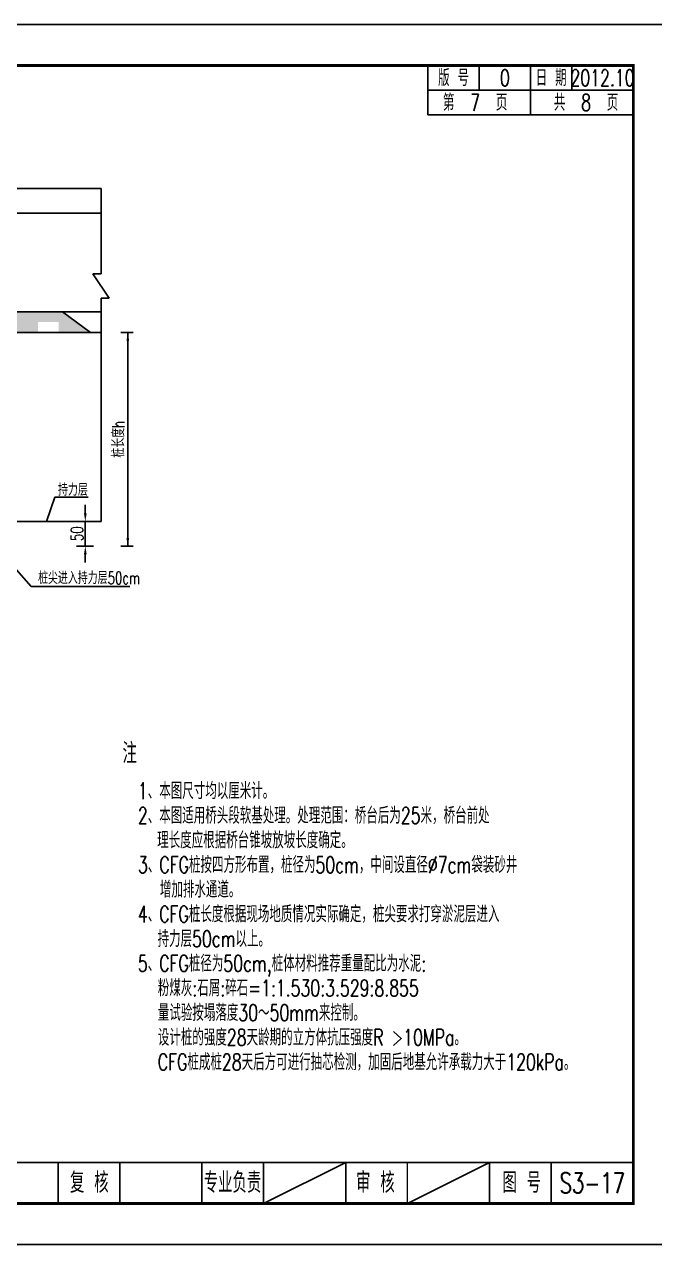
# Model space of a CAD drawing. Extents: x 216 to 3576, y 696 to 993.
# Drawn here: x 2997.8 to 3151.2, y 695.5 to 992.5 of the extents above; entities that cross this region are included whole.
import ezdxf
from ezdxf.enums import TextEntityAlignment as Align

# ---------------------------------------------------------------- set-up
doc = ezdxf.new("R2010")
doc.units = 0
doc.header["$LTSCALE"] = 5
doc.linetypes.add('DASHED', pattern=[19.05, 12.7, -6.35])
doc.layers.get('0').update_dxf_attribs({"linetype": 'CONTINUOUS'})
for name, color, linetype in [('图框', 7, 'CONTINUOUS'), ('尺寸', 4, 'CONTINUOUS'), ('尺寸标注', 4, 'CONTINUOUS'), ('文字', 7, 'CONTINUOUS'), ('文字字符', 7, 'CONTINUOUS'), ('结构', 7, 'CONTINUOUS')]:
    doc.layers.add(name, color=color, linetype=linetype)
doc.styles.get("Standard").update_dxf_attribs({"font": 'simplex1.shx', "width": 0.7, "bigfont": 'hztxt.shx'})

# ---------------------------------------------------------------- blocks, each defined once
blk = doc.blocks.new('series')
at = {"width": 0.75}
for tag, height, p in [('页码', 4, (-35, -19)), ('图名', 5, (-220, -282)), ('图号', 5, (-20, -282))]:
    blk.add_attdef(tag, text='', height=height, dxfattribs=at).set_placement(p, align=Align.MIDDLE_CENTER)
blk = doc.blocks.new('123')
at = {"color": 7}
blk.add_lwpolyline([(635.99, 695.53), (635.99, 992.53), (215.99, 992.53), (215.99, 695.53)], close=True, dxfattribs=at)

msp = doc.modelspace()

# ---------------------------------------------------------------- hatches: boundary and pattern name
h = msp.add_hatch()
h.set_pattern_fill('AR-SAND', color=256, style=0)
h.set_pattern_definition([(37.5, (1260, 297), (-0.0629934, 1.9268238), [0, -1.52, 0, -1.7, 0, -1.625]), (7.5, (1260, 297), (1.7697767, 2.822146), [0, -0.82, 0, -1.37, 0, -0.525]), (327.5, (1258.77, 297), (3.1141419, 0.005659), [0, -0.5, 0, -1.8, 0, -2.35]), (317.5, (1258.77, 297), (3.0061266, 0.8776756), [0, -0.25, 0, -1.18, 0, -1.35])])
h.paths.add_polyline_path([(2827.62049, 920.05431), (2832.62049, 920.05431), (2832.62049, 917.55431), (2839.62049, 917.55431), (2839.62049, 920.05431), (2844.62049, 920.05431), (2844.62049, 917.55431), (2851.62049, 917.55431), (2851.62049, 920.05431), (2856.62049, 920.05431), (2856.62049, 917.55431), (2863.62049, 917.55431), (2863.62049, 920.05431), (2868.62049, 920.05431), (2868.62049, 917.55431), (2875.62049, 917.55431), (2875.62049, 920.05431), (2880.62049, 920.05431), (2880.62049, 917.55431), (2883.50905, 917.55431), (2883.50905, 920.05431), (2888.50905, 920.05431), (2888.50905, 917.55431), (2890.69006, 917.55431), (2890.69006, 920.05431), (2895.69006, 920.05431), (2895.69006, 917.55431), (2897.67061, 917.55431), (2897.67061, 920.05431), (2902.67061, 920.05431), (2902.67061, 917.55431), (2904.62049, 917.55431), (2904.62049, 920.05431), (2909.62049, 920.05431), (2909.62049, 917.55431), (2911.62049, 917.55431), (2911.62049, 920.05431), (2916.62049, 920.05431), (2916.62049, 917.55431), (2918.37049, 917.55431), (2918.37049, 920.05431), (2922.38257, 920.05431), (2922.38257, 921.55431), (2929.38257, 921.55431), (2929.38257, 922.55431), (2799.18273, 922.55431), (2799.18273, 917.55431), (2803.62049, 917.55431), (2803.62049, 920.05431), (2808.62049, 920.05431), (2808.62049, 917.55431), (2815.62049, 917.55431), (2815.62049, 920.05431), (2820.62049, 920.05431), (2820.62049, 917.55431), (2827.62049, 917.55431)])
h.paths.add_polyline_path([(2989.71083, 920.08863), (2994.71083, 920.08863), (2994.71083, 917.55431), (3001.13454, 917.55431), (3001.13454, 920.08863), (3006.13454, 920.08863), (3006.13454, 917.55431), (3013.91018, 917.55431), (3007.092, 922.55431), (2950.38257, 922.55431), (2950.38257, 921.55431), (2956.38257, 921.55431), (2956.38257, 920.07173), (2959.95835, 920.07173), (2959.95835, 917.55431), (2966.31752, 917.55431), (2966.31752, 920.08863), (2971.31752, 920.08863), (2971.31752, 917.55431), (2977.89307, 917.55431), (2977.89307, 920.08863), (2982.89307, 920.08863), (2982.89307, 917.55431), (2989.71083, 917.55431)])
h.paths.add_polyline_path([(2956.38257, 921.55431), (2922.38257, 921.55431), (2922.38257, 920.05431), (2923.37049, 920.05431), (2923.37049, 917.55431), (2925.12049, 917.55431), (2925.12049, 920.05431), (2930.12049, 920.05431), (2930.12049, 917.55431), (2931.87049, 917.55431), (2931.87049, 920.05431), (2936.87049, 920.05431), (2936.87049, 917.55431), (2938.62049, 917.55431), (2938.62049, 920.05431), (2943.62049, 920.05431), (2943.62049, 917.55431), (2945.37049, 917.55431), (2945.37049, 920.05431), (2950.37049, 920.05431), (2950.37049, 917.55431), (2954.95835, 917.55431), (2954.95835, 920.07173), (2956.38257, 920.07173)])
h.paths.add_polyline_path([(2935.88257, 922.55431), (2929.38257, 922.55431), (2929.38257, 921.55431), (2935.88257, 921.55431)])
h.paths.add_polyline_path([(2947.88257, 922.55431), (2935.88257, 922.55431), (2935.88257, 921.55431), (2947.88257, 921.55431)])
h.paths.add_polyline_path([(2950.38257, 922.55431), (2947.88257, 922.55431), (2947.88257, 921.55431), (2950.38257, 921.55431)])

# ---------------------------------------------------------------- linework, layer by layer
at = {"layer": '图框'}
for p, q in [((3095.99162, 970.52876), (3095.99162, 982.52876)), ((3108.49162, 976.52876), (3108.49162, 982.52876)), ((3120.99162, 976.52876), (3120.99162, 982.52876)), ((3130.99162, 976.52876), (3130.99162, 982.52876)), ((3095.99162, 976.52876), (3145.99162, 976.52876)), ((3120.99162, 970.52876), (3120.99162, 976.52876)), ((3095.99162, 970.52876), (3145.99162, 970.52876)), ((3055.99162, 705.52876), (3075.99162, 715.52876)), ((3110.99162, 715.52876), (3090.99162, 705.52876))]:
    msp.add_line(p, q, dxfattribs=at)
for points, const_width in [([(3145.99162, 982.52876), (2765.99162, 982.52876), (2765.99162, 705.52876), (3145.99162, 705.52876), (3145.99162, 982.52876)], 0.7), ([(2765.99162, 715.52876), (3145.99162, 715.52876)], 0.4), ([(3005.99162, 705.52876), (3005.99162, 715.52876)], 0.4), ([(3020.99162, 705.52876), (3020.99162, 715.52876)], 0.4), ([(3040.99162, 705.52876), (3040.99162, 715.52876)], 0.4), ([(3040.99162, 705.52876), (3040.99162, 715.52876)], 0.4), ([(3055.99162, 705.52876), (3055.99162, 715.52876)], 0.4), ([(3075.99162, 705.52876), (3075.99162, 715.52876)], 0.4), ([(3090.99162, 705.52876), (3090.99162, 715.52876)], 0.4), ([(3110.99162, 705.52876), (3110.99162, 715.52876)], 0.4), ([(3125.99162, 705.52876), (3125.99162, 715.52876)], 0.4)]:
    msp.add_lwpolyline(points, dxfattribs=dict(at, const_width=const_width))
at = {"layer": '尺寸', "color": 2, "linetype": 'ByBlock'}
for p, q in [((3016.45594, 931.80479), (3016.45594, 952.55431)), ((3014.45594, 931.80479), (3018.45594, 925.88168)), ((3016.45594, 931.80479), (3014.45594, 931.80479)), ((3016.45594, 871.55431), (3016.45594, 925.88168)), ((3016.45594, 925.88168), (3018.45594, 925.88168))]:
    msp.add_line(p, q, dxfattribs=at)
at = {"layer": '尺寸标注', "linetype": 'ByBlock'}
for p, q in [((3021.27527, 917.55431), (3024.27527, 917.55431)), ((3022.95778, 865.55431), (3022.95778, 917.55431)), ((3012.61444, 873.55431), (3012.61444, 875.55431)), ((3010.44394, 871.55431), (3014.61444, 871.55431)), ((3012.61444, 865.55431), (3012.61444, 871.55431)), ((3010.44394, 865.55431), (3014.61444, 865.55431)), ((3021.27527, 865.55431), (3024.27527, 865.55431)), ((3012.61444, 863.55431), (3012.61444, 861.55431))]:
    msp.add_line(p, q, dxfattribs=at)
for points in [[(3022.62445, 915.55431), (3023.29111, 915.55431), (3022.95778, 917.55431)], [(3012.28111, 873.55431), (3012.94777, 873.55431), (3012.61444, 871.55431)], [(3022.62445, 867.55431), (3023.29111, 867.55431), (3022.95778, 865.55431)], [(3012.28111, 863.55431), (3012.94777, 863.55431), (3012.61444, 865.55431)]]:
    msp.add_solid(points, dxfattribs=at)
at = {"layer": '文字', "color": 2}
for p, q in [((3003.17329, 871.55431), (3005.21919, 877.45808)), ((3005.21919, 877.45808), (3013.29654, 877.45808)), ((2988.28292, 868.37579), (2999.40508, 855.73162)), ((2999.40508, 855.73162), (3023.47695, 855.73162))]:
    msp.add_line(p, q, dxfattribs=at)
at = {"layer": '结构', "linetype": 'DASHED', "ltscale": 5}
for p, q in [((3016.45594, 952.55431), (2799.18273, 952.55431)), ((2945.88257, 946.55431), (3016.45594, 946.55431)), ((3016.45594, 922.55431), (2799.18273, 922.55431)), ((2799.18273, 871.55431), (3016.45594, 871.55431))]:
    msp.add_line(p, q, dxfattribs=at)
at = {"layer": '结构', "color": 1, "linetype": 'ByBlock'}
msp.add_line((3007.092, 922.55431), (3013.91018, 917.55431), dxfattribs=at)
at = {"layer": '结构', "linetype": 'ByBlock'}
msp.add_line((3016.45594, 917.55431), (2799.18273, 917.55431), dxfattribs=at)

# ---------------------------------------------------------------- block references
at = {"layer": '图框'}
ref = msp.add_blockref('series', (3155.99162, 992.52876), dxfattribs=at)
ref.add_attrib('页码', '第  7  页     共  8  页', dxfattribs={"layer": '0', "height": 4, "width": 0.7}).set_placement((3120.99162, 973.52876), align=Align.MIDDLE_CENTER)
ref.add_attrib('图名', '特殊路基处理设计图', dxfattribs={"layer": '0', "height": 5, "width": 0.7}).set_placement((2935.99162, 710.52876), align=Align.MIDDLE_CENTER)
ref.add_attrib('图号', 'S3-17', dxfattribs={"layer": '0', "height": 5, "width": 0.7}).set_placement((3135.99162, 710.52876), align=Align.MIDDLE_CENTER)
at = {"layer": '尺寸标注'}
msp.add_blockref('123', (2520, 0), dxfattribs=at)

# ---------------------------------------------------------------- texts
at = {"color": 7, "width": 0.7}
msp.add_text('注', height=5, dxfattribs=at).set_placement((3021.67752, 812.65594))
at = {"layer": '图框', "width": 0.7}
for s, height, p in [('版 号', 4, (3102.24162, 979.52876)), ('0', 4, (3114.74162, 979.52876)), ('日 期', 4, (3125.99162, 979.52876)), ('2012.10', 4, (3138.49162, 979.52876)), ('复 核', 5, (3013.5872, 710.62335)), ('专业负责', 5, (3048.43795, 710.62335)), ('审 核', 5, (3083.21175, 710.62335)), ('图 号', 5, (3118.83092, 710.62335))]:
    msp.add_text(s, height=height, dxfattribs=at).set_placement(p, align=Align.MIDDLE_CENTER)
at = {"layer": '尺寸标注', "color": 7, "linetype": 'Continuous', "width": 0.7}
for s, p in [('1、本图尺寸均以厘米计。', (3025.41084, 803.9652)), ('2、本图适用桥头段软基处理。处理范围：桥台后为25米，桥台前处', (3025.41084, 797.9652)), ('理长度应根据桥台锥坡放坡长度确定。', (3030.10795, 791.9652)), ('3、CFG桩按四方形布置，桩径为50cm，中间设直径%%C7cm袋装砂井', (3025.43865, 785.9652)), ('   增加排水通道。', (3024.50302, 779.9652)), ('4、CFG桩长度根据现场地质情况实际确定，桩尖要求打穿淤泥层进入', (3025.41084, 773.9652)), ('持力层50cm以上。', (3030.20628, 767.9652)), ('5、CFG桩径为50cm,桩体材料推荐重量配比为水泥: ', (3025.41084, 761.9652)), ('粉煤灰:石屑:碎石=1:1.530:3.529:8.855', (3030.2646, 755.9652)), ('量试验按塌落度30～50mm来控制。', (3030.2646, 749.9652)), ('设计桩的强度28天龄期的立方体抗压强度R >10MPa。', (3030.2646, 743.9652)), ('CFG桩成桩28天后方可进行抽芯检测，加固后地基允许承载力大于120kPa。', (3030.2646, 737.9652))]:
    msp.add_text(s, height=4, dxfattribs=at).set_placement(p)
at = {"layer": '尺寸标注', "color": 7, "linetype": 'ByBlock', "char_height": 3, "attachment_point": 5, "rotation": 90}
for s, insert in [('桩长度h', (3020.63255, 891.55431)), ('\\A1;50', (3010.61444, 868.55431))]:
    msp.add_mtext(s, dxfattribs=dict(at, insert=insert))
at = {"layer": '文字字符', "width": 0.7}
for s, p in [('持力层', (3005.98465, 877.79522)), ('桩尖进入持力层50cm', (3001.12258, 856.30823))]:
    msp.add_text(s, height=3, dxfattribs=at).set_placement(p)

doc.saveas('drawing.dxf')
